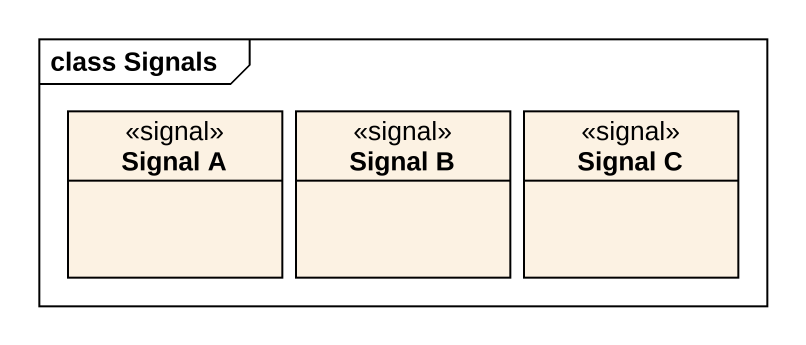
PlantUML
@startuml
mainframe class Signals
hide circle
hide empty members
class "Signal A" as Signal_A <<signal>>
class "Signal B" as Signal_B <<signal>>
class "Signal C" as Signal_C <<signal>>
@enduml
